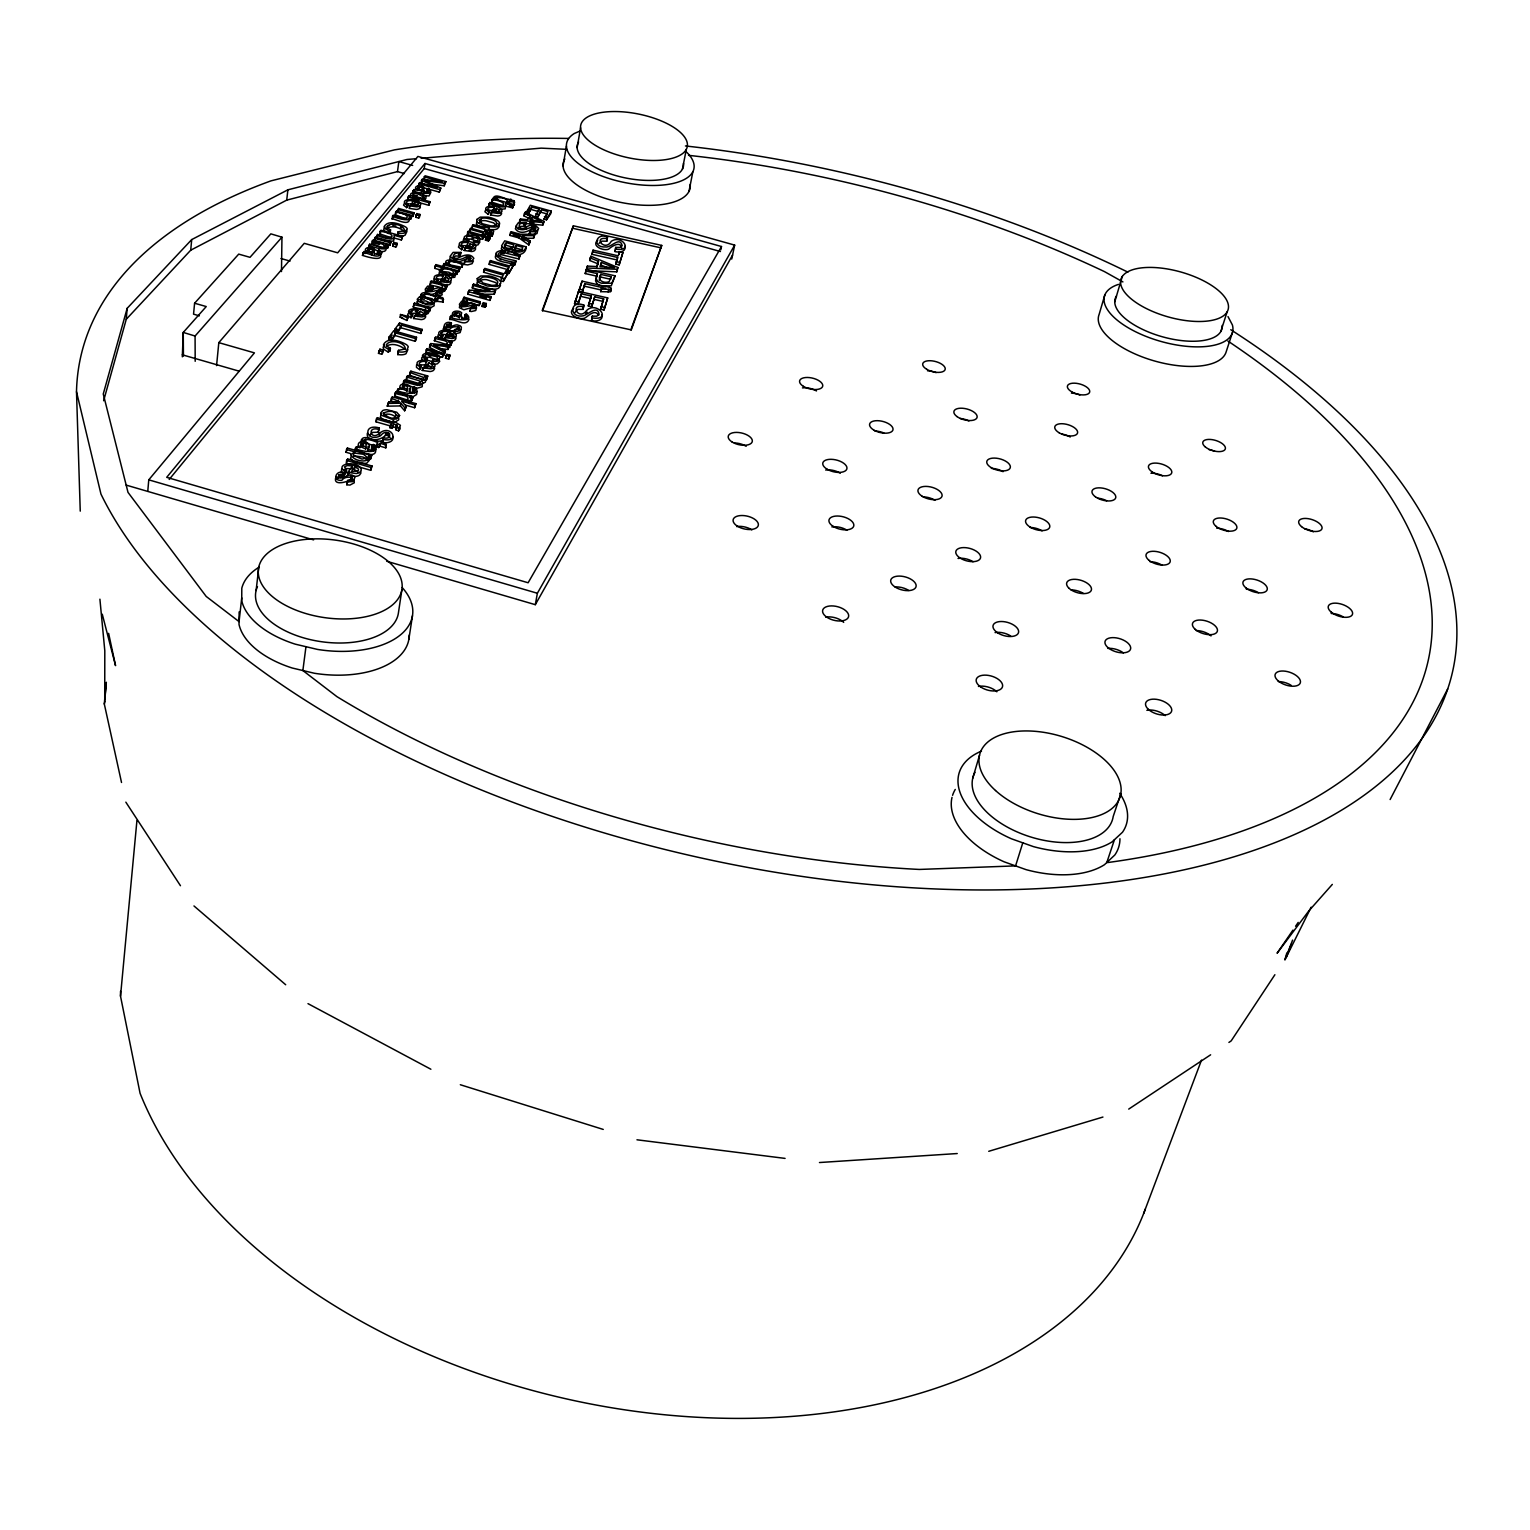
<?xml version="1.0" encoding="UTF-8"?>
<svg xmlns="http://www.w3.org/2000/svg" width="1530" height="1530" viewBox="0 0 1530 1530"><rect width="100%" height="100%" fill="white"/><g stroke="black" fill="none" stroke-linecap="round" stroke-linejoin="round"><path stroke-width="1.5" d="M239.139 611.904L239.024 624.47A86.024 47.545 8 0 0 292.23 668.017L314.377 673.257A86.024 47.545 8 0 0 409.237 635.046M281.482 271.556L281.96 237.188L270.848 233.861L250.002 257.327L238.718 254.114L194.597 303.227L193.545 314.166L199.359 315.83M396.557 418.627C394.778 414.343 386.918 412.775 383.112 415.357M497.652 285.575L495.873 282.629L486.731 279.684A7.86 3.595 10.1 0 0 482.218 279.799L479.636 281.233M473.439 260.922L472.062 263.695L467.702 264.92L463.934 264.403L464.986 260.597C469.901 263.409 474.204 255.453 466.88 256.332C462.175 259.698 454.008 262.127 450.203 256.199L453.071 252.393L460.893 252.412L459.899 256.199L455.73 255.931L452.899 257.48M104.728 701.218L104.805 650.805L99.909 599.186M517.924 228.869L519.856 226.402L524.981 226.364L525.957 222.672L518.402 222.634L515.782 226.268C519.971 232.617 527.754 228.697 532.899 226.44C539.287 226.765 534.008 233.057 530.202 230.533L529.208 234.243L532.842 234.759L537.011 233.593L537.795 230.055M103.638 400.745L126.263 319.273L127.162 308.314L191.709 239.579L287.889 189.816L406.999 159.483L416.428 158.699M106.259 682.61L104.308 703.972L121.52 782.48M104.92 698.847L106.335 682.284M621.716 248.147C620.759 240.516 611.77 246.292 608.558 249.218C603.432 251.226 590.829 246.005 597.752 240.134M147.76 491.379L148.773 479.846L254.439 352.875L218.809 342.644L216.571 365.613M1145.358 1209.025A527.066 343.389 13 0 1 651.302 1413.338A527.066 343.389 13 0 1 140.071 1093.281L120.507 996.145L136.935 820.501M126.263 319.273L190.715 250.193L191.709 239.579M241.74 597.886L239.062 621.62L206.206 596.451L128.004 492.373L103.256 393.994L127.162 308.314M190.715 250.193L286.722 200.124L287.889 189.816M469.06 319.273C466.057 327.535 455.424 318.871 449.629 319.464L450.929 315.543L453.11 315.868C449.686 310.647 459.153 309.806 461.697 312.866C458.369 320.267 470.991 320.114 464.967 314.836L464.546 317.494L466.535 318.776L466.956 316.117M256.103 590.523L258.876 566.597M357.561 447.812L358.651 445.459M369.705 435.629L372.211 432.416L378.197 432.206L379.325 427.941C361.673 422.969 366.301 443.375 380.626 435.668C387.855 426.354 395.295 440.315 383.495 437.848L382.309 442.151C386.229 443.796 394.625 442.055 392.732 436.509M305.962 646.693L302.864 670.542L336.906 696.628A677.541 336.39 13 0 0 919.358 869.442L1015.576 865.884L1022.786 842.839M1284.99 959.444L1286.845 952.884M379.861 253.272C385.12 262.605 366.339 256.638 362.457 255.376L363.757 251.57L365.88 251.895C362.859 246.808 372.058 246.292 374.487 249.141C370.891 255.529 382.71 255.701 377.623 251.016L377.279 253.636L379.172 254.86L379.517 252.24M364.829 252.106L364.962 253.597M366.76 252.947L368.08 249.141L371.006 249.027A2.429 1.09 9.1 0 1 372.498 249.868L371.943 253.483L367.621 251.666L368.08 249.141M386.268 248.128C386.401 256.007 371.656 247.86 368.462 247.936L369.724 244.188L381.85 247.458L384.604 246.713L383.246 244.36L372.23 241.09L371.886 243.71L384.508 248.587L384.872 245.986M337.881 478.374L339.144 474.721L343.581 474.396L344.154 472.808C336.218 469.06 331.36 481.223 341.764 480.363C345.799 474.377 358.364 478.297 347.807 480.401L346.813 484.781L349.949 485.087L354.272 482.792L354.118 479.617M367.736 251.761L368.94 248.874M369.724 244.188L368.462 247.936M368.596 251.494L369.954 248.835M338.761 477.551L340.329 474.262M339.966 477.092L341.458 476.978L341.821 474.166M350.274 453.492L345.99 452.268L347.387 448.041L371.771 455.06L370.47 459.172L371.771 455.06M375.386 237.188L374.142 240.918L375.386 237.188L391.068 241.606L389.844 245.336L376.399 241.549M341.458 476.978L343.198 477.207L343.581 474.396M343.198 477.207L344.154 472.808M347.387 448.041L345.99 452.268M341.649 468.964L341.4 471.852L344.69 474.396L346.545 470.169L344.499 466.86L347.348 465.522L352.397 466.019L352.015 468.83L346.01 468.524L343.81 470.475M346.622 460.434L346.239 463.246L370.719 470.322L372.134 466.057L347.654 459L346.622 460.434L371.121 467.511L372.134 466.057M386.325 240.918L376.399 238.125L377.642 234.415C392.923 242.352 399.311 233.555 380.148 231.336L379.784 233.937L391.814 237.839M347.272 461.811L347.654 459M377.642 234.415L376.399 238.125M344.69 474.396L346.545 470.169M348.247 475.486L347.826 472.407L352.397 466.019M347.807 480.401L346.813 484.781M362.801 252.737C368.577 252.221 378.618 260.502 381.984 252.718L378.866 250.021L377.279 253.636M352.149 481.262L350.733 479.636L351.097 476.825M355.4 448.233L355.017 451.044L356.471 446.76L358.842 447.104C354.635 438.02 375.003 441.061 367.927 449.571L371.561 450.145L373.703 448.826L374.028 447.123L371.905 445.67L373.282 444.408C383.992 454.334 359.952 452.039 355.4 448.233L356.471 446.76M351.518 479.999L351.9 477.169M352.034 480.535L352.416 477.723M354.826 466.822L351.403 471.603L358.192 470.724A5.087 2.601 8.6 0 0 358.001 468.639L354.826 466.822L354.444 469.634L357.963 472.005M384.986 227.09L383.762 229.156A8.683 3.882 9.3 0 0 384.948 231.355L388.563 233.459L388.907 230.858L390.571 229.883L387.759 228.333A6.101 2.716 9.3 0 1 386.803 226.746C390.265 221.601 404.551 224.719 404.475 230.724L398.106 231.833L397.475 235.773L400.516 236.022A8.377 3.748 9.3 0 0 405.144 235.142L406.942 231.508A9.199 4.112 9.3 0 0 406.024 230.189M286.722 200.124L397.475 171.609L398.852 161.568L412.66 165.431M376.399 446.837L377.413 445.421C358.9 444.733 360.009 434.52 377.795 442.629L376.399 446.837L378.713 447.506L379.708 446.091L385.828 447.85L385.426 443.145L381.104 441.902L381.831 440.87L378.79 441.233C374.315 440.946 360.87 432.302 361.08 442.667L361.577 441.539M359.837 447.908L361.29 443.624L364.561 443.413A2.697 1.358 8.7 0 1 366.225 444.427L365.594 448.902L360.774 446.779L361.29 443.624M385.464 247.401L387.702 248.032L388.849 244.418L373.129 239.981L372.23 241.09M388.849 244.418L387.702 248.032M388.563 233.459L390.226 232.484L390.571 229.883M409.39 219.096C409.543 226.746 395.065 218.733 391.986 218.847L393.21 215.195C407.496 223.093 414.821 214.449 395.62 212.211L395.276 214.793L407.688 219.555M360.908 446.416L362.266 443.279M389.844 245.336L391.068 241.606M361.883 446.072L363.012 446.014L363.394 443.203M364.733 442.151L365.115 439.359M408.587 218.408L410.786 219.019L411.914 215.481L396.5 211.14L395.276 214.793M365.479 442.074L365.861 439.282M392.751 246.158L393.994 242.429L397.054 243.289L396.691 245.909L395.811 247.019L392.751 246.158L393.994 242.429M398.661 208.463L397.456 212.115L398.661 208.463L414.056 212.785L412.832 216.438L399.655 212.727M378.484 353.334L379.937 349.165L383.15 350.083L382.787 352.799L381.697 354.252L378.484 353.334L379.937 349.165M395.811 247.019L397.054 243.289M397.743 234.434L398.106 231.833M381.697 354.252L383.15 350.083M368.175 458.503L368.558 455.711L370.853 456.361M373.76 450.681L371.522 448.462L371.905 445.67M389.94 427.731L391.049 426.143L376.017 421.821L376.418 419.048L377.394 417.69L392.426 422.012L393.267 420.788L400.401 425.321L398.527 430.886L396.098 429.949L396.614 424.938L393.726 424.02L392.216 428.381L389.94 427.731L391.451 423.37L376.418 419.048M393.612 237.839L401.357 240.019L402.581 236.309L381.027 230.246L380.148 231.336M377.394 417.69L376.017 421.821M402.581 236.309L401.357 240.019M404.609 202.935L403.557 205.154L406.693 207.659L408.261 204.083C402.887 201.367 410.709 199.455 413.157 201.157L409.065 208.367L416.275 209.419A6.751 2.964 9.5 0 0 419.392 208.52L420.348 207.315M408.873 195.859L407.726 199.397L408.873 195.859L410.805 196.395C407.802 189.988 423.58 193.029 425.99 196.815L425.876 198.46A5.393 2.352 9.6 0 1 423.523 199.493L422.433 199.569L429.987 201.692L428.802 205.307L409.849 199.99M388.639 339.775L389.003 337.078L393.726 330.767L416.523 337.25L416.122 339.928L415.146 341.267L395.046 335.548L391.336 340.54L388.639 339.775L392.177 335.032M370.719 470.322L371.121 467.511M373.626 449.916L374.028 447.123M406.693 207.659L408.261 204.083M384.432 344.9L383.131 347.272A9.276 4.437 9.1 0 0 384.393 349.739L388.257 352.091L388.639 349.376L390.418 348.247L387.396 346.526A6.503 3.098 9.1 0 1 386.382 344.728C389.844 338.761 405.641 342.261 405.259 348.974L398.45 350.351L398.163 351.881L401.415 352.11A8.95 4.265 9.2 0 0 406.368 351.02L408.281 346.851A9.83 4.686 9.2 0 0 406.502 344.671C400.248 341.037 387.779 336.543 383.514 344.556A9.276 4.418 9.1 0 0 384.776 347.042L388.639 349.376M378.197 432.206L379.325 427.941M388.257 352.091L390.035 350.944L390.418 348.247M391.336 340.54L395.428 332.851L415.529 338.589L416.523 337.25M414.802 193.411L412.775 193.163L413.119 190.619L416.045 189.854C413.062 185.054 421.898 184.767 424.154 187.368C420.96 193.316 432.168 193.43 427.195 189.127L426.832 191.671L428.782 193.392M379.287 435.897L379.689 433.124C391.374 423.676 401.07 443.222 382.71 439.378M413.999 189.529L412.775 193.163M394.491 331.934L394.874 329.237L399.56 323.002L422.223 329.428L420.865 333.444L400.86 327.764L397.188 332.679L394.491 331.934L396.844 328.797M378.713 447.506L380.109 443.298L386.229 445.058M410.786 219.019L411.914 215.481M379.708 446.091L380.109 443.298M395.046 335.548L395.428 332.851M412.832 216.438L414.056 212.785M415.242 201.826L412.45 205.288L418.226 204.81A4.38 1.913 9.5 0 0 417.996 203.261L415.242 201.826L414.879 204.389L417.633 205.823M397.188 332.679L401.243 325.068L421.266 330.767L422.223 329.428M599.033 243.346L601.749 241.147L606.798 241.205L607.028 239.617M607.486 237.093L607.257 238.68C592.148 235.983 604.924 252.584 611.273 241.3C622.232 233.937 634.013 252.412 615.481 249.007L615.749 247.382L620.09 247.439L622.194 245.622C619.669 235.735 610.948 248.3 605.192 246.942C592.014 247.669 595.82 231.929 607.486 237.093L606.798 241.205M391.412 398.221L392.369 396.882L415.988 403.652L415.032 404.991L401.568 401.128L406.272 406.292L404.647 410.786L400.439 405.928L387.262 406.177L388.849 401.778L399.483 401.663L391.412 398.221L391.03 400.975L397.8 402.906L398.183 400.172M417.097 190.351L418.053 187.31L420.846 187.253A2.333 1.014 9.6 0 1 422.299 188.037L421.859 191.365L417.69 189.663L418.053 187.31M419.583 182.644L418.359 186.258L419.583 182.644L437.045 187.54L421.534 180.234L422.337 179.239L441.979 181.802L424.269 176.849L423.925 179.393L430.542 181.248M399.177 325.68L399.56 323.002M400.133 317.188L400.497 314.511L408.319 316.423L406.904 320.478L400.133 317.188L401.568 317.188M417.69 189.873L418.876 187.081M388.849 401.778L387.262 406.177M415.701 217.241L416.906 213.588L419.909 214.43L419.545 217.011L418.704 218.082L415.701 217.241L416.906 213.588M418.512 189.624L419.832 187.062M367.353 433.2C365.747 442.763 381.104 440.468 385.464 435.381L385.847 432.608M400.86 327.764L401.243 325.068M421.534 180.234L421.171 182.778L426.985 185.513M421.974 181.783L422.337 179.239M407.898 349.548L405.986 353.736A8.931 4.284 9.2 0 1 401.032 354.826L397.781 354.597L398.45 350.351M385.426 443.145L385.828 447.85M385.464 435.381L386.65 435.323L387.033 432.55M169.199 479.445L424.25 168.53L424.977 163.481L721.491 246.521L720.783 249.868M392.369 396.882L391.03 400.975M390.246 437.943L387.912 435.553L388.295 432.78M418.704 218.082L419.909 214.43M407.573 400.095L394.664 395.907L395.065 393.153L396.002 391.833L413.062 396.71L416.619 394.491L417.021 391.661M389.175 436.107L389.576 433.334M396.002 391.833L394.664 395.907M406.904 320.478L408.319 316.423M413.062 396.71L411.819 400.65L413.062 396.71L396.786 392.961L398.163 388.83L400.458 389.175C396.308 380.664 415.778 383.514 409.237 391.546C412.106 394.013 418.13 389.595 412.985 387.932L412.584 390.666L414.764 392.751M392.885 423.561L393.267 420.788M396.786 392.961L398.163 388.83M392.216 428.381L393.726 424.02M428.668 192.818L429.031 190.275M409.715 311.891L407.63 314.358L409.141 316.71L411.054 317.762L412.718 313.937C406.999 310.992 415.185 308.639 417.9 310.533L413.578 318.508L421.247 319.598A7.172 3.366 9.4 0 0 424.556 318.527L425.57 317.15A7.344 3.443 9.4 0 0 424.69 314.855M424.728 312.866C429.28 309.003 414.114 308.352 413.234 306.918L414.496 303.055L430.714 307.645L429.528 311.393L427.08 310.686L428.782 312.101L428.113 313.574L424.728 312.866L425.111 310.207C429.662 306.344 414.496 305.694 413.616 304.241M411.054 317.762L412.718 313.937M401.663 389.289L402.734 385.943L405.871 385.77A2.601 1.262 9.2 0 1 407.496 386.707L406.98 390.896L402.314 388.888L402.734 385.943M421.687 384.489A6.158 3.003 9.3 0 1 422.012 386.861L417.269 388.18L403.002 384.298L404.341 380.262L417.575 383.896L420.368 382.29A3.921 1.913 9.3 0 0 418.646 380.588L406.674 377.011L406.292 379.746L418.245 383.322A3.921 1.913 9.3 0 1 419.966 385.024L420.368 382.29M414.496 303.055L413.234 306.918M396.098 429.949L396.614 424.938M428.802 205.307L429.987 201.692M400.439 405.928L400.822 403.193L387.664 403.423M404.341 380.262L403.002 384.298M402.352 388.677L403.671 385.617M413.578 318.508L417.9 310.533M403.27 388.352L404.742 385.56M423.045 380.109L409.562 375.194L409.944 372.459L423.447 377.375A4.418 2.142 9.4 0 1 422.682 379.134L407.611 375.711L406.292 379.746M434.577 301.028L435.457 299.842C418.608 300.071 420.176 289.113 435.859 297.203L434.577 301.028L443.222 302.041L442.839 297.757L438.842 296.629L439.473 295.768L436.719 296.036C432.665 295.978 420.329 287.793 420.501 297.26L421.458 295.749M404.647 410.786L406.272 406.292M415.146 341.267L415.529 338.589M424.135 379.191L426.488 379.861L427.731 375.978L410.882 371.178L409.562 375.194M417.767 316.557L420.119 311.259L423.064 312.847A4.647 2.18 9.4 0 1 423.294 314.587L417.174 315.218L420.119 311.259M423.81 296.877L424.193 294.219M420.444 186.832L439.244 192.091L440.793 188.075L424.881 180.636L444.599 183.256L445.899 181.611L425.13 175.797L424.269 176.849M409.084 403.576L409.485 400.822L411.57 399.234L409.619 397.169L412.22 397.915M424.499 296.82L424.881 294.162M440.793 188.075L439.244 192.091M420.865 333.444L421.266 330.767M427.52 290.853L428.649 287.564L432.569 287.372L433.009 286.11L427.635 286.129L425.225 289.227C425.78 296.61 449.724 284.676 436.566 292.326L435.687 296.227L436.566 292.326M430.255 183.944L444.236 185.799L444.599 183.256M428.266 290.203L429.701 287.219M430.312 281.96C431.192 283.394 446.11 284.025 441.692 287.793L441.29 290.432C445.727 286.646 430.791 286.034 429.93 284.599L431.192 280.812L447.181 285.326L446.014 288.998L447.181 285.326M414.63 392.043L415.032 389.309M445.899 181.611L444.236 185.799M426.985 314.013L427.367 311.336L429.318 309.921L427.463 308.027L429.93 308.735L430.714 307.645M429.318 289.858L430.619 289.782L431.02 287.162M416.6 364.771L416.447 367.334L419.622 369.648L421.324 365.708C415.433 362.686 423.753 360.066 426.621 362.075L422.204 370.432L430.083 371.522A7.363 3.557 9.5 0 0 433.487 370.375L434.52 368.902A7.535 3.634 9.5 0 0 433.602 366.473M441.405 270.657L442.438 270.542L434.73 268.362L435.974 264.614L457.872 270.791L456.724 274.444L454.659 273.87M405.66 405.163L414.63 407.726L415.032 404.991M430.619 289.782L432.187 290.012L432.569 287.372M419.622 369.648L421.324 365.708M432.187 290.012L433.009 286.11M435.974 264.614L434.73 268.362M415.988 403.652L414.63 407.726M429.528 311.393L429.93 308.735M426.201 349.892L425.799 352.589L442.419 357.332L443.719 353.373L427.1 348.649L426.201 349.892L442.82 354.635L443.719 353.373M435.648 282.859L436.662 283.356L438.288 279.627C432.665 276.796 440.659 274.539 443.298 276.395L439.148 284.102L441.654 280.717M426.698 351.345L427.1 348.649M426.182 359.569L425.78 362.266L427.425 358.422L424.384 356.108L426.334 354.405L436.222 356.567A4.647 2.219 9.5 0 1 437.58 358.097L436.719 359.588L432.761 359.818L432.302 361.176L434.807 361.443A6.063 2.907 9.5 0 0 437.81 361.042L439.952 357.599C437.293 349.796 413.483 352.722 426.182 359.569L427.425 358.422M436.662 283.356L438.288 279.627M449.304 345.474L448.367 346.794L433.659 345.072L445.421 350.963L444.102 354.941L429.528 347.425L429.911 344.728L430.752 343.561L449.304 345.474L447.965 349.471L439.129 348.496M436.719 301.639L437.982 297.795L443.604 299.402M430.752 343.561L429.528 347.425M437.58 300.454L437.982 297.795M440.544 290.241L440.143 292.88L438.938 292.134L439.34 289.495M463.169 263.6L462.347 264.728C447.085 256.81 440.506 265.398 460.033 267.884L458.79 271.632L442.973 267.176L444.121 263.543L446.454 264.193C441.883 255.931 461.505 262.567 463.169 263.6L461.945 267.348L447.601 264.384M426.488 379.861L427.731 375.978M426.507 368.328L428.916 362.82L431.938 364.484A4.781 2.295 9.5 0 1 432.187 366.339L425.914 367.028L428.916 362.82M439.665 292.44L440.047 289.801M444.121 263.543L442.973 267.176M446.837 346.526L446.072 344.327L434.329 340.731L435.629 336.81L452.115 341.496L450.91 345.302L452.115 341.496M574.745 312.77L577.785 309.366L583.083 309.385L583.81 305.063C569.37 299.612 569.084 318.603 583.37 315.792C588.094 314.606 597.331 304.642 599.072 314.166L596.853 316.175L592.301 316.155L591.536 320.516C595.533 321.912 603.7 320.573 601.883 314.798M583.083 309.385L583.81 305.063M432.761 359.818L431.9 363.872L434.386 364.159A6.063 2.907 9.5 0 0 437.408 363.738L439.703 361.386L438.785 359.225M441.29 290.432L443.509 291.541L443.91 288.902L445.823 287.525L443.968 285.689L446.397 286.378M448.328 264.135L448.73 261.534M449.265 264.059L449.648 261.439M401.874 589.777A72.484 39.13 8.1 0 1 288.654 606.913A72.484 39.13 8.1 0 1 300.148 540.09A72.484 39.13 8.1 0 1 401.874 589.777L398.336 613.473A72.082 39.378 8.1 0 1 315.333 640.688A72.082 39.378 8.1 0 1 257.461 586.583M442.935 335.51L441.271 339.373L442.935 335.51C437.14 332.584 445.307 330.078 448.099 332.029L444.561 340.349M443.815 340.138L448.099 332.029M445.861 327.898L447.009 324.551L451.006 324.341L451.427 323.021C444.14 319.617 440.391 330.136 449.667 329.352C453.129 324.341 464.432 327.917 455.099 329.466L454.2 333.444L455.749 333.693L460.128 332.641L460.989 329.734M442.419 357.332L442.82 354.635M446.607 327.21L448.08 324.188M444.102 354.941L445.421 350.963M456.724 274.444L457.872 270.791M446.052 346.851L446.454 344.174C451.044 340.176 435.668 339.545 434.73 338.053M447.659 326.846L448.998 326.789L449.399 324.111M459.899 256.199L460.893 252.412M459.44 244.819L458.445 247.133L461.716 249.734L463.284 246.101C457.757 243.366 465.56 241.224 468.123 243.021L464.126 250.461L471.45 251.513A6.847 3.079 9.9 0 0 474.549 250.576L475.486 249.294A7.019 3.156 9.9 0 0 475.199 247.898M445.498 358.211L446.798 354.252L450.03 355.17L448.73 359.129L445.498 358.211L446.378 356.949M448.998 326.789L450.585 326.999L451.006 324.341M458.79 271.632L460.033 267.884M451.427 323.021L450.585 326.999M463.284 246.101L461.716 249.734M450.336 332.756L447.449 336.81L453.588 336.16A4.686 2.219 9.7 0 0 453.32 334.362L450.336 332.756L449.916 335.414L453.243 337.499M447.965 349.471L448.749 345.34L450.719 343.868L448.806 341.917L451.312 342.624M454.161 316.136L455.194 312.923L458.159 312.789A2.486 1.167 9.8 0 1 459.727 313.669L459.344 317.513L454.869 315.62L455.194 312.923M461.945 267.348L462.347 264.728M475.926 237.456L482.562 239.33L483.767 235.658L468.276 231.317L467.071 234.97L471.508 236.213M448.73 359.129L450.03 355.17M467.893 233.899L468.276 231.317M454.793 315.582L456.074 312.636M455.653 315.295L457.088 312.598M488.911 230.705L489.313 228.142L473.191 224.757L472.005 228.391L472.407 225.828L485.794 229.596L484.054 231.929L470.647 228.161L469.461 231.795L470.265 230.724M454.697 332.144L455.099 329.466M468.792 239.847L467.645 240.822C455.825 234.645 477.896 232.484 480.363 239.311L478.45 242.276A5.642 2.525 10 0 1 475.677 242.582L473.344 242.295L473.745 241.128L477.417 240.994L478.182 239.694A4.322 1.932 10 0 0 476.901 238.355C474.281 237.188 466.268 233.975 466.268 238.47L468.792 239.847L468.39 242.429L466.822 241.74M457.642 262.51L466.497 258.933L466.88 256.332M408.873 639.158L412.469 615.749M466.497 258.933L467.951 256.313M470.245 243.691L467.568 247.325L473.363 246.789A4.437 1.989 10 0 0 473.095 245.182L470.245 243.691L469.863 246.273L473.172 248.606M459.115 327.286L458.713 329.945L457.489 329.16L457.891 326.502M470.8 260.674L468.677 259.125L469.079 256.524M458.216 329.486L458.618 326.808M461.563 307.281L462.079 303.208L466.726 302.366L467.147 301.066L461.773 301.123L459.421 304.241C459.631 311.546 484.417 299.689 470.8 307.377L469.94 311.279L471.45 311.527L475.754 310.514L476.576 307.683M461.352 306.631L462.806 302.558M462.882 301.028L464.126 297.222L480.21 301.754L479.808 304.394L478.966 305.579L462.882 301.028L464.126 297.222M469.825 259.603L470.226 257.002M462.404 305.197L463.858 302.194M473.344 243.71L473.745 241.128M463.437 304.833L464.757 304.776L465.158 302.137M464.757 304.776L466.325 305.005L466.726 302.366M472.713 285.288L473.573 284.102L495.605 290.318L494.706 291.599L473.841 291.675L491.187 296.591L489.925 300.416L467.817 294.162L469.155 290.26L490.04 290.184L472.713 285.288L472.311 287.908L485.297 291.58M466.325 305.005L467.147 301.066M469.155 290.26L467.817 294.162M473.573 284.102L472.311 287.908M487.745 232.962L490.748 234.205L491.053 236.022L487.879 236.156L488.491 234.721L485.316 233.574L483.996 237.38L481.95 236.806L483.27 233L469.844 229.232M482.562 239.33L483.767 235.658M474.472 308.486L473.114 307.128L473.535 304.489M483.996 237.38L485.316 233.574M492.564 207.162L488.72 206.072L489.887 202.495C505.149 210.145 510.274 201.673 492.067 199.589L491.666 202.113L503.37 205.881M485.393 232.158L485.794 229.596M485.851 209.553L484.914 211.771L488.127 214.257L489.657 210.719C484.245 208.08 491.857 206.053 494.324 207.793L490.499 214.965L497.613 216.017A6.675 2.926 10.2 0 0 500.635 215.118L501.515 213.913A6.847 3.003 10.2 0 0 501.228 212.574M489.887 202.495L488.72 206.072M473.841 307.434L474.262 304.795M474.338 307.893L474.74 305.254M489.657 210.719L488.127 214.257M485.431 240.134L486.636 236.481L485.431 240.134L488.453 240.975L489.657 237.322L484.914 236.136M486.502 233.956L486.903 231.393L484.876 230.82L486.808 231.546M487.42 232.732L487.821 230.15L490.996 231.298L489.983 235.295L492.144 236.098L492.832 233.344M495.28 198.518L493.119 200.239C492.966 191.403 504.498 199.263 508.266 199.149L514.004 200.755L514.386 204.733L492.851 198.556L491.666 202.113M490.499 214.965L494.324 207.793M488.089 238.125L487.879 234.358M488.261 237.666L488.491 234.721M502.796 277.676L483.576 272.244L483.977 269.643L484.857 268.419L504.078 273.851L506.22 270.81L508.802 271.537L503.217 281.482L500.635 280.736L503.217 275.075L483.977 269.643M488.453 240.975L489.657 237.322M490.384 230.934L489.983 233.497L486.1 232.503L487.821 230.15M478.966 305.579L480.21 301.754M490.04 236.959L489.638 239.522L490.327 236.768M490.594 233.861L490.996 231.298M514.788 202.209L506.736 201.214L507.501 200.181C505.187 197.217 491.474 196.49 498.264 200.239M496.81 199.894L497.212 197.37M492.144 236.098L493.731 231.317L488.606 229.079L489.313 228.142M496.409 208.443L493.846 211.905L499.469 211.427A4.322 1.893 10.2 0 0 499.182 209.878L496.409 208.443L496.007 210.987L499.258 213.225M481.95 306.421L483.193 302.615L486.33 303.495L485.928 306.134L485.087 307.32L481.95 306.421L482.792 305.235L485.928 306.134M508.763 267.214L508.343 269.796L489.198 264.403L489.619 261.821L490.48 260.616L509.624 265.991L511.728 262.988L514.29 263.715L508.763 273.564L506.201 272.837L508.763 267.214L489.619 261.821M490.48 260.616L489.198 264.403M485.087 307.32L486.33 303.495M489.925 300.416L491.187 296.591M508.744 201.769L508.323 204.312L509.509 200.736M478.049 294.276L494.286 294.219L494.706 291.599M497.996 255.873L500.846 254.554L501.266 251.972L519.397 256.447L520.219 255.261C498.646 242.888 480.611 257.652 515.227 262.376L516.069 261.171C516.566 260.1 488.969 256.887 501.266 251.972M495.605 290.318L494.286 294.219M510.408 201.482L510.81 198.957M624.833 246.349C626.592 251.819 618.694 252.794 615.022 251.532L615.29 249.906M503.925 248.338L506.411 242.715L513.774 244.781C512.99 251.149 499.507 248.032 506.411 242.715M512.588 207.965L513.755 204.408L512.588 207.965L505.072 205.881M514.004 200.755L514.386 204.733M534.945 234.3L533.951 235.716L522.074 235.543L530.221 241.013L528.845 244.953L519.053 237.972L510.045 235.448L510.446 232.885L511.288 231.719L520.296 234.243L534.945 234.3L533.53 238.278L525.899 238.202M503.217 281.482L508.802 271.537M511.288 231.719L510.045 235.448M505.799 273.411L506.22 270.81M459.306 317.915L459.306 316.328A2.486 1.167 9.8 0 0 457.757 315.448L456.686 315.257M512.11 251.666L512.531 249.084L507.941 249.696A6.636 2.964 10.3 0 1 503.504 248.262L501.61 245.756L504.728 240.822L526.148 246.846C526.549 254.439 516.126 257.365 512.11 251.666L507.539 252.259M508.763 273.564L514.29 263.715M511.307 265.57L511.728 262.988M519.129 222.806L520.487 218.962L527.582 219.746L530.145 216.151L524.465 213.435L525.326 212.23L544.011 221.41L542.71 225.178L526.205 223.514M520.066 221.506L520.487 218.962M514.52 249.983L516.298 245.489L522.782 247.305C522.055 253.196 510.14 250.289 516.298 245.489M519.053 237.972L519.473 235.41L510.446 232.885M496.447 254.171C490.25 262.605 512.282 262.242 514.788 264.977L515.227 262.376M516.069 261.171L514.788 264.977M530.145 216.151L529.724 218.694L524.044 215.96L524.465 213.435M525.326 212.23L524.044 215.96M531.981 207.086L527.831 214.831L531.981 207.086L539.115 209.075L535.347 216.323L537.795 217.011L541.563 209.763L547.97 211.561L543.991 219.115L546.478 219.823L550.8 213.645L551.24 211.121L530.336 205.269L525.345 214.143L529.915 207.793M500.846 254.554L518.957 259.029L519.397 256.447M520.219 255.261L518.957 259.029M524.981 226.364L525.957 222.672M526.186 229.29L526.607 226.746L530.394 225.139L536.074 226.019L538.675 228.391L536.303 231.68L529.629 231.699M532.191 217.107L530.107 220.033L541.39 221.372L532.191 217.107L531.771 219.651L535.423 221.429M530.202 230.533L529.208 234.243M528.845 244.953L530.221 241.013M516.719 225.885L515.361 228.831C519.11 234.434 526.894 232.331 531.465 229.022L531.885 226.459M531.465 229.022L532.899 226.44M535.347 232.101L535.481 230.303L533.568 229.194L534.008 226.65M534.716 229.653L535.137 227.109M533.53 238.278L533.951 235.716M539.115 209.075L538.694 211.599L531.579 209.61M537.795 217.011L541.563 209.763M542.71 225.178L544.011 221.41M546.478 219.823L551.24 211.121M591.536 320.516L591.842 318.756M592.301 316.155L592.014 317.915C613.473 321.09 596.317 299.689 586.22 310.953C578.608 320.918 569.256 303.284 583.561 306.784M563.04 165.871L566.425 146.096M577.135 147.664L580.578 127.755M542.576 310.858L573.368 225.809L661.744 245.412L631.182 330.174M574.534 303.705L578.474 291.312L607.697 297.91L604.025 310.016L600.563 309.232L603.662 298.866L594.692 296.839L591.727 306.708L588.285 305.943L591.269 296.074L581.304 293.817L577.996 304.47L574.534 303.705L577.307 295.864M577.996 293.894L578.474 291.312M600.716 291.656L601.749 287.43L584.9 283.624L582.184 292.593L578.742 291.809L582.069 281.137L609.265 287.296A2.372 1.071 11.2 0 1 610.795 287.965L610.776 291.121A2.372 1.071 11.2 0 1 610.279 291.867L600.716 291.656L601.749 287.43L605.689 288.29M582.069 281.137L578.742 291.809M577.996 304.47L581.304 293.817M586.277 269.318L585.684 271.001L597.408 273.641L596.949 276.203L585.206 273.564L586.277 269.318L615.098 275.821L611.273 285.842L601.194 285.804M582.184 292.593L584.9 283.624M587.424 266.067L586.277 270.542L587.424 266.067L596.643 266.564L598.479 261.305L590.293 257.958L590.924 256.218L617.89 267.501L616.8 271.843L588.629 270.638M596.796 267.368L598.02 263.849L589.834 260.521L590.293 257.958M590.924 256.218L589.834 260.521M617.642 257.461L617.164 260.004L592.034 254.324L593.066 250.136L618.197 255.816L619.573 251.723L622.92 252.488L619.134 264.9L615.768 264.135L617.642 257.461L592.493 251.781M593.066 250.136L592.034 254.324M397.781 354.597L398.068 353.048M386.746 561.261L535.309 604.675L537.374 593.258L734.668 245.106L417.9 156.442L337.69 252.813L304.241 243.327L218.809 342.644M588.285 305.943L591.269 296.074M598.02 263.849L598.479 261.305M591.727 306.708L594.692 296.839M601.405 262.472L599.932 266.736L614.582 267.674L601.405 262.472L600.946 265.034L608.864 268.305M600.353 276.968L600.812 274.406L611.12 276.739L610.642 279.301L600.353 276.968L599.205 280.277M600.563 309.232L603.662 298.866M604.025 310.016L607.697 297.91M615.022 251.532L615.749 247.382M407.037 391.164L407.095 389.442A2.601 1.262 9.2 0 0 405.469 388.505L404.36 388.295M608.098 291.924L608.577 289.342L610.757 289.285A2.372 1.071 11.2 0 0 611.254 288.558M610.776 291.121L610.795 287.965M619.095 254.267L619.573 251.723M619.134 264.9L622.92 252.488M682.437 169.142L686.32 149.347A54.334 22.434 11.4 0 0 617.374 111.575A54.334 22.434 11.4 0 0 598.345 147.09A54.334 22.434 11.4 0 0 686.32 149.347M688.959 191.499L692.841 171.857M421.878 191.958L421.936 190.581A2.314 1.014 9.6 0 0 420.482 189.797L419.469 189.605M365.727 449.055L365.842 447.219A2.697 1.358 8.7 0 0 364.178 446.205L363.012 446.014M731.723 259.067L734.668 245.106M104.308 703.972L104.824 701.754M461.678 318.374L461.295 315.524M1104.832 294.946L1099.133 314.396A66.249 28.477 15.8 0 0 1153.046 360.545A66.249 28.477 15.8 0 0 1226.142 351.919L1232.434 332.526M972.717 778.292L979.544 755.17M1114.739 301.926L1122.274 276.452M409.524 391.642L409.199 388.543M1220.825 331.455L1227.117 311.891A55.673 23.332 15.7 0 0 1158.631 267.827A55.673 23.332 15.7 0 0 1137.784 303.686A55.673 23.332 15.7 0 0 1227.117 311.891M371.675 255.185L372.153 252.507A2.429 1.109 9.1 0 0 370.662 251.666L369.61 251.456M1120.84 793.573L1113.19 816.542A72.904 40.621 17.2 0 1 1029.575 836.623A72.904 40.621 17.2 0 1 974.993 772.344M615.098 275.821L611.751 283.28L601.673 283.241A8.893 4.035 11.1 0 1 597.522 281.252L595.992 278.192L597.408 273.641M617.89 267.501L617.279 269.299L586.755 267.98M616.8 271.843L617.412 270.045M1114.452 839.683L1106.802 862.518L1108.351 862.461A677.541 336.39 13 0 0 1227.882 341.037M611.12 276.739L609.227 281.539C604.828 283.93 595.916 280.392 600.812 274.406M615.768 264.135L617.164 260.004M596.949 276.203L595.533 280.774L597.063 283.815A8.893 4.035 11.1 0 0 599.626 285.249M585.206 273.564L585.818 271.881M374.391 254.439L374.142 251.761M367.716 451.178L368.041 446.244M440.296 336.007L442.208 334.343L447.678 334.707M469.94 311.279L470.399 310.016M661.744 245.412L630.857 329.811L542.213 310.475L573.368 225.809M1143.637 1213.539L1201.509 1060.118M1286.233 957.551L1291.244 944.24M423.638 193.602L424.212 190.389M1292.601 940.089L1284.913 959.96L1311.133 907.214M425.512 201.023L424.843 198.498M450.279 256.81L449.82 258.8L451.312 260.674M478.833 222.787L481.644 220.817A7.593 3.366 10.1 0 1 486.005 220.741L493.521 222.845L496.581 225.656M399.253 389.117L400.172 387.759M1390.12 799.54L1447.686 688.978M382.309 442.151L383.112 440.64M463.934 264.403L464.584 263.198M438.249 334.649L437.848 336.524L440.2 338.838M535.309 604.675L732.564 255.089M433.755 278.9L434.788 282.342M721.491 246.521L528.118 582.758L166.713 477.341L424.977 163.481M476.767 221.468L476.48 223.935A9.218 4.074 10.1 0 0 478.24 225.905L480.363 227.148M501.878 246.789L501.247 248.988L503.083 250.824A6.636 2.964 10.3 0 0 505.703 251.876M386.555 228.85C391.374 224.585 400.516 227.645 404.513 231.776M1274.892 974.725L1231.172 1040.897L1228.915 1042.427M1292.946 930.106L1277.091 953.247L1308.59 911.211L1332.324 884.397M1295.585 926.262L1298.224 922.399M526.148 246.846C524.503 252.928 515.878 253.77 512.531 249.084M543.991 219.115L547.549 214.085L541.142 212.288M347.463 475.237L349.739 472.043M422.204 370.432L426.239 364.79L419.335 365.02M406.674 377.011L407.611 375.711M409.944 372.459L410.882 371.178M434.329 340.731L435.228 339.507M449.629 319.464L450.528 318.202M483.576 272.244L484.455 271.02M481.95 236.806L482.868 235.563M464.126 250.461L467.721 245.603L461.352 245.718M429.93 284.599L430.791 283.433M472.407 225.828L473.191 224.757M492.067 199.589L492.851 198.556M395.62 212.211L396.5 211.14M362.457 255.376L363.413 254.19M371.886 243.71L372.784 242.601L379.517 244.494M379.784 233.937L380.683 232.847M391.986 218.847L392.866 217.776M423.925 179.393L424.766 178.321M336.045 476.901C332.259 486.234 346.755 482.218 350.733 479.636M195.19 361.31L195.075 336.026L281.96 237.188M459.956 304.604L459.402 307.683L463.839 309.787L473.114 307.128M425.837 289.61L425.225 292.651L428.285 294.449M381.429 413.903L380.377 416.906L382.366 419.105L391.125 421.878A7.994 3.978 9 0 0 394.472 421.878M398.527 430.886L400.114 428.84L399.483 427.425M365.211 251.417L366.301 250.557M464.145 238.527L463.207 240.191L465.101 242.429M351.403 455.672L350.561 458.503L352.933 460.817M444.962 263.944L446.32 262.988M339.144 474.721L338.034 477.284C343.083 480.917 349.968 470.207 354.96 477.417L352.78 481.587L347.195 481.95M371.522 448.462L372.899 447.2L374.41 447.946M439.665 271.25L439.053 273.526L443.088 276.318M406.081 204.14L412.794 203.72M412.985 387.932L414.286 386.746C424.728 396.155 401.453 393.765 397.169 390.207M412.584 390.666L413.884 389.481M585.741 313.554L587.233 312.197M447.009 324.551C444.695 331.742 454.793 323.04 458.407 325.24C465.101 326.579 459.057 333.387 454.62 330.767M464.546 317.494L465.751 316.423M464.967 314.836L466.172 313.765C476.251 322.562 453.97 320.038 450.03 316.806M386.421 346.277C391.909 342.414 400.382 345.417 405.068 349.337M428.649 287.564C426.334 294.487 436.356 286.129 439.856 288.271C446.454 289.61 440.353 296.132 436.069 293.588M410.289 403.079L411.015 401.434M573.616 308.295C566.253 314.511 579.239 320.344 584.804 318.068C588.859 315.639 594.768 308.773 598.746 315.314M377.623 251.016L378.866 250.021M426.832 191.671L427.979 190.772M427.195 189.127L428.343 188.228C437.542 196.184 416.562 193.316 413.119 190.619M444.79 326.12L443.165 328.969L445.383 331.149M478.431 279.397L476.882 283.203A9.543 4.361 10.1 0 0 478.699 285.288L480.879 286.588M1210.632 1054.801L1128.719 1109.097M496.581 197.408L493.521 197.695M379.689 433.124C370.834 441.501 366.416 425.703 378.579 429.414M415.739 189.089L416.963 188.496M423.447 356.184L421.572 358.02L422.643 360.583M526.607 226.746C519.282 233.172 514.998 220.588 525.402 223.82M418.78 299.784L416.829 301.907L418.876 304.891M410.805 313.382L417.518 313.21M424.632 357.637L429.108 357.121L435.821 359.263A4.647 2.219 9.5 0 1 436.949 360.277M436.356 279.168L442.916 279.015M487.726 210.413L493.922 210.337M419.909 301.2L425.742 300.913L431.862 303.686M466.095 239.349L470.226 238.967L476.499 240.918A4.322 1.932 10 0 1 477.781 242.276L477.781 242.696M453.243 276.127L452.039 276.548M579.927 131.083L574.266 133.512A64.929 27.177 11.3 0 0 631.048 183.696A64.929 27.177 11.3 0 0 685.612 151.221M453.989 314.013L452.211 315.237L452.077 317.551M448.347 348.018L450.164 347.004L449.571 345.417M443.509 291.541L445.268 290.585L444.714 289.094M395.907 421.611L398.737 419.832L398.603 416.753M1102.939 1117.053L988.743 1151.306M427.253 288.768L432.627 288.73M412.469 196.777L418.761 197.255L423.466 199.78M479.846 219.689L480.956 219.459M387.626 225.828L388.754 225.637M440.946 333.005L442.285 332.756M410.843 311.508L412.163 311.279M422.204 383.667L425.225 382.29A6.292 3.06 9.4 0 0 424.957 379.918M411.666 195.534L417.365 195.668M438.479 296.533L442.208 294.755L441.29 291.675M443.337 268.917C460.033 268.745 453.339 279.359 441.864 270.925A3.959 1.798 9.7 0 1 443.337 268.917M471.297 250.232L468.983 250.251M449.246 332.01L457.489 329.16M430.829 294.831L438.938 292.134M421.132 158.298L541.257 148.142L566.808 149.347M957.225 1153.543L819.468 1162.532M449.782 277.905L454.773 277.255L455.424 274.559M601.194 289.094L608.577 289.342M424.346 299.268L422.682 299.153A7.21 3.347 9.5 0 0 419.87 299.421M448.347 341.152L451.541 341.209A7.229 3.423 9.7 0 0 454.85 340.119L455.844 338.704A7.401 3.5 9.7 0 0 454.926 336.37M489.218 229.634L494.573 229.634A10.308 4.552 10.1 0 0 497.48 228.659L499.124 226.689A9.83 4.341 10.1 0 0 498.742 224.776A10.155 4.494 10.1 0 0 497.881 223.782M519.55 220.263L543.15 222.634M397.781 391.565L398.871 391.68M529.686 222.558L534.008 223.055M397.838 233.172L400.879 233.421A8.377 3.729 9.4 0 0 405.507 232.541L407.305 228.907A9.199 4.112 9.3 0 0 405.641 226.976C399.713 223.782 388.429 219.479 384.126 226.555A8.683 3.882 9.3 0 0 385.311 228.754L388.907 230.858M785.081 1158.401L636.958 1139.793M436.165 294.965L437.389 295.137M359.99 463.303L366.626 463.322L369.457 460.128M392.808 225.618L395.868 226.058M488.491 288.96L495.605 289.151A10.653 4.877 10.1 0 0 498.608 288.08L500.31 285.957A10.175 4.647 10.1 0 0 499.908 283.892M356.222 451.101C360.946 452.364 377.948 459.382 375.481 448.692M388.41 241.434L393.497 241.013L394.224 238.508M500.348 209.266L505.168 208.883L505.703 206.512M342.318 475.409L343.772 475.639M472.961 244.876L475.275 245.163A5.642 2.525 10 0 0 478.049 244.838L479.961 241.874M501.725 253.177L504.25 253.559M470.341 308.639L475.275 308.429L476.978 305.044L471.68 302.902L465.216 305.618L461.984 304.642M465.445 303.495L466.726 303.705M425.34 307.147L427.1 307.434A7.478 3.481 9.5 0 0 431.517 307.262L434.138 305.732L433.965 303.036M350.389 476.021L355.878 476.366A7.86 4.016 8.6 0 0 359.569 475.027L360.755 473.363A8.052 4.112 8.6 0 0 360.525 471.546M415.319 311.355L417.097 311.642M441.768 284.771L446.626 285.173A7 3.213 9.7 0 0 449.839 284.159L450.815 282.84A7.172 3.29 9.7 0 0 450.547 281.386M429.108 355.668L430.944 355.974M460.281 253.597C455.022 250.461 449.265 258.647 457.26 258.436C462.098 255.931 469.959 252.125 473.841 258.321L471.259 261.764L464.336 261.802M386.65 435.323L387.912 435.553M467.549 258.914L468.677 259.125M532.478 229.003L533.568 229.194M361.463 439.875L364.236 440.43M420.884 294.601L423.428 295.118M458.35 254.554L460.492 254.994M523.432 224.795L525.536 225.216M455.978 262.376L452.67 261.439M572.928 228.333L661.247 247.917M616.246 261.592L619.612 262.338M584.441 286.206L601.29 290.012M579.201 289.227L582.643 290.012M580.845 296.399L590.79 298.656M594.233 299.421L603.183 301.448M588.744 303.342L592.206 304.126M601.041 306.65L604.503 307.434M574.993 301.104L578.474 301.888M447.582 277.599L445.345 277.064L442.648 280.889L448.615 280.315A4.533 2.085 9.7 0 0 448.367 278.632L445.479 277.083L445.077 279.703L448.443 282.113M471.909 237.992L473.784 238.451M422.835 195.572L428.993 195.955L430.791 192.57M424.25 168.53L720.439 251.532M397.475 171.609L404.379 173.54M512.99 205.441L505.493 203.337C508.515 211.083 490.958 203.968 489.103 203.528M509.165 205.766L513.353 206.933M535.768 213.779L538.216 214.468M525.765 211.599L528.252 212.307M544.431 216.591L546.899 217.279M418.723 183.715L439.607 189.548M408.089 196.835L429.165 202.744M513.124 234.912L519.875 236.806M397.8 209.534L413.196 213.856M416.064 214.659L419.067 215.501M482.352 234.243L484.398 234.817M411.149 216.438L408.95 215.826C412.966 223.858 394.09 217.145 392.349 216.266M467.472 232.407L482.964 236.748M485.832 237.552L488.854 238.412M486.234 239.043L489.256 239.885M505.99 245.278L513.353 247.344M515.878 248.051L522.361 249.887M401.702 237.418L393.975 235.238C396.691 243.346 378.885 236.003 376.763 235.505M506.621 270.255L509.184 270.963M374.506 238.298L390.188 242.715M393.114 243.538L396.174 244.398M388.046 245.412L385.809 244.781C389.863 253.062 370.662 246.273 368.826 245.316M501.056 278.135L503.638 278.862M443.375 264.556L459.191 269.012M457.107 271.843L455.06 271.25C458.637 278.345 440.372 275.457 439.186 269.969L442.82 267.922L435.113 265.761M468.218 291.541L490.346 297.795M479.923 296.151L486.444 297.987M463.284 298.388L479.387 302.94M482.371 303.781L485.507 304.68M434.979 298.388L437.102 298.981M280.965 258.513L290.069 261.095M407.286 317.8L400.497 314.511M394.874 329.237L397.57 330.002M389.003 337.078L391.699 337.843M445.899 355.515L449.151 356.433M378.847 350.619L382.079 351.537M194.597 303.227L206.244 306.555L183.256 332.431L182.319 356.834M426.908 377.145L424.537 376.457L425.359 377.202A6.292 3.06 9.4 0 1 425.646 379.574L421.152 380.894L422.089 381.754A6.158 2.984 9.3 0 1 422.414 384.126L417.671 385.445L403.404 381.563M395.065 393.153C396.06 394.683 412.01 395.371 407.133 399.598L409.485 400.822M182.299 354.807L239.12 371.159M390.322 424.957L392.617 425.608M393.344 426.793L396.901 428.132M376.801 444.044L379.115 444.714M346.354 449.457L354.941 451.943L350.733 454.544C353.334 460.607 365.479 463.533 369.897 458.12L368.558 455.711M490.881 212.421L498.034 213.473A6.675 2.926 10.2 0 0 501.037 212.574L501.917 211.37A6.847 3.003 10.2 0 0 501.018 209.342C497.939 204.083 478.718 205.536 488.529 211.714M409.428 205.785L416.638 206.856A6.751 2.964 9.5 0 0 419.755 205.957L420.712 204.752A6.904 3.041 9.5 0 0 419.889 202.706C416.868 197.446 397.418 198.804 407.057 205.096M464.527 247.86L471.833 248.931A6.847 3.079 10 0 0 474.95 247.975L475.887 246.713A7.019 3.136 10 0 0 474.989 244.59C471.814 239.101 452.096 240.745 462.098 247.152M439.531 281.463L447.028 282.534A7.019 3.213 9.7 0 0 450.241 281.539L451.216 280.22A7.172 3.29 9.7 0 0 450.317 278.001C447.047 272.283 426.87 274.099 437.064 280.717M148.773 479.846L537.374 593.258M126.168 485.106L313.593 539.88M413.961 315.849L421.63 316.94A7.172 3.366 9.4 0 0 424.938 315.868L425.952 314.492A7.344 3.443 9.4 0 0 425.072 312.197C421.706 306.23 401.07 308.238 411.436 315.084M444.216 337.461L451.943 338.532A7.229 3.423 9.7 0 0 455.252 337.442L456.246 336.026A7.401 3.5 9.7 0 0 455.328 333.693C451.886 327.592 431.116 329.772 441.673 336.676M422.605 367.716L430.504 368.807A7.363 3.538 9.5 0 0 433.889 367.659L434.922 366.205A7.554 3.634 9.5 0 0 434.004 363.777C430.466 357.465 409.313 359.837 420.004 366.932M347.826 472.407L356.261 473.535A7.86 4.016 8.6 0 0 359.952 472.215L361.137 470.532A8.052 4.112 8.6 0 0 360.258 467.817C356.414 460.74 333.827 463.781 345.072 471.565M195.075 336.026L183.256 332.431L183.428 356.165M484.589 228.697L481.644 227.702M603.241 1129.427L460.32 1084.732M485.278 288.214L482.199 287.181M396.155 425.952L397.647 426.43M486.33 236.538L487.477 236.921M354.979 461.831L357.484 462.691M469.328 257.901L470.838 258.455M400.516 227.262L401.95 227.779M499.87 259.163L501.324 259.698M490.384 232.732L492.545 233.535M398.928 428.113L396.5 427.176L397.284 425.359M419.736 313.918L423.007 315.964M428.515 365.517L432.034 368.137M451.082 334.209L452.67 334.879M389.079 231.967L390.226 232.484M425.34 360.372L427.023 361.118M388.792 350.389L390.035 350.944M403.079 318.47L401.797 317.647M441.692 287.793L443.91 288.902M425.111 310.207L427.367 311.336M446.454 344.174L448.749 345.34M429.911 344.728L444.503 352.244M430.886 1069.241L307.989 1003.642M498.512 210.566L499.717 211.197M1122.924 281.922L1104.507 271.632A677.541 336.39 13 0 0 688.519 155.333M406.712 205.976L407.898 206.665M436.662 281.539L437.905 282.266M411.054 315.849L412.335 316.614M441.252 337.422L442.533 338.187M419.622 367.64L420.922 368.424M344.786 472.12L346.163 473M396.327 414.993L397.685 415.835M521.654 238.087L524.752 240.114M519.473 235.41L529.265 242.39M285.689 984.746L193.966 905.951M453.435 274.559L448.711 272.187L442.954 271.537A3.882 1.779 9.7 0 0 441.386 272.302M400.822 403.193L405.048 408.051M180.464 885.717L125.843 802.16M1227.997 316.595L1232.377 324.915A66.536 28.248 15.8 0 1 1150.981 338.264A66.536 28.248 15.8 0 1 1118.449 284.389M367.047 459.937L363.126 457.088L355.094 455.94A4.341 2.199 8.6 0 0 353.698 456.495M442.438 300.396L443.222 302.041M102.261 614.18L115.553 665.627L108.63 633.363M568.471 138.446A703.743 349.834 13 0 0 394.606 149.844L270.963 180.865A703.743 349.834 13 0 0 76.5 391.757L100.961 494.094A703.743 349.834 13 0 0 1127.591 880.094A703.743 349.834 13 0 0 1230.77 329.715M76.5 391.757L80.249 511.135M685.44 145.962A703.743 349.834 13 0 1 1127.878 272.13M952.023 797.36A87 49.037 17.2 0 0 1004.216 861.849L1026.056 869.633A87 49.037 17.2 0 0 1104.469 864.699L1114.796 855.021A87 49.037 17.2 0 0 1119.96 838.746M952.578 795.313A87 49.037 17.2 0 1 955.256 789.442M802.447 387.893A11.819 5.585 13.1 0 1 816.485 390.953M927.505 370.776A11.532 5.298 14.2 0 1 936.092 372.651M1071.421 393.114A11.494 5.221 15.4 0 1 1079.931 394.989M734.419 442.954A12.297 6.044 12.6 0 1 746.162 446.301M825.703 617.145A13.311 7.057 14 0 1 843.699 622.385M978.454 686.435A13.579 7.287 16 0 1 996.852 691.79M1331.157 613.473A12.718 6.158 18.7 0 1 1343.302 616.934M1304.554 528.749A12.164 5.68 17.9 0 1 1313.314 531.809M1208.968 449.61A11.724 5.355 16.7 0 1 1214.782 451.254M736.638 526.569A12.852 6.579 12.8 0 1 751.88 529.877M1146.869 710.322A13.56 7.134 17.8 0 1 1165.229 715.658M1278.392 681.596A13.235 6.694 18.7 0 1 1291.052 685.249M1246.338 589.241A12.642 6.158 17.9 0 1 1258.444 592.684M1196.231 630.57A12.967 6.503 17.7 0 1 1211.014 635.906M1107.892 648.414A13.292 6.847 17 0 1 1123.383 652.889M995.074 632.598A13.196 6.885 15.9 0 1 1010.642 635.964M896.312 586.889A13.024 6.751 14.6 0 1 908.782 590.484M831.899 526.932A12.699 6.445 13.8 0 1 846.951 530.202M825.684 470.035A12.336 6.063 13.6 0 1 840.314 473.21M874.854 431.02A12.011 5.757 13.9 0 1 883.805 432.952M960.171 418.474A11.915 5.585 14.6 0 1 968.911 420.96M1061.82 434.061A11.781 5.489 15.5 0 1 1070.235 437.006M1150.923 473.248A12.049 5.623 16.4 0 1 1162.551 475.773M1216.752 528.194A12.24 5.814 17.3 0 1 1228.494 531.522M1149.948 561.682A12.546 6.139 16.9 0 1 1161.958 565.125M1071.096 589.892A12.833 6.464 16.3 0 1 1083.374 593.41M958.029 558.469A12.737 6.445 15.2 0 1 973.08 561.74M923.126 496.868A12.393 6.101 14.5 0 1 934.983 500.272M991.459 468.39A12.106 5.814 15.1 0 1 1003.068 471.68M1097.641 498.168A12.278 5.871 16.1 0 1 1106.649 500.731M1030.187 527.468A12.45 6.12 15.7 0 1 1042.121 530.872M981.476 751.115A87.497 48.75 17.2 0 0 1011.368 838.765L1033.343 846.587A87.497 48.75 17.2 0 0 1112.1 841.863L1122.465 832.263A87.497 48.75 17.2 0 0 1119.692 793.286M690.202 184.461A64.662 27.406 11.3 0 1 620.759 202.4A64.662 27.406 11.3 0 1 564.876 158.929M402.18 587.539A86.502 47.258 8.1 0 1 398.355 636.518A86.502 47.258 8.1 0 1 317.532 649.428L295.271 644.168A86.502 47.258 8.1 0 1 241.721 600.716L241.797 588.228A86.502 47.258 8.1 0 1 258.914 567.267M1222.164 325.45A55.443 23.524 15.8 0 1 1162.571 336.83A55.443 23.524 15.8 0 1 1116.479 296.036M683.508 163.328A54.105 22.644 11.3 0 1 625.464 177.939A54.105 22.644 11.3 0 1 578.608 141.946M120.507 996.145A527.066 343.389 13 0 1 120.545 991.249M419.889 206.301A6.751 2.964 9.5 0 1 420.119 207.621M609.896 290.26A2.372 1.071 11.2 0 1 610.317 290.528M479.234 220.224L482.409 223.724L490.69 225.847A7.115 3.136 10.2 0 0 495.797 225.139C499.736 220.549 489.504 218.714 486.406 218.178A7.593 3.347 10.1 0 0 482.046 218.255L479.234 220.224M479.712 279.34L483.021 283.031L491.57 285.269A7.344 3.366 10.1 0 0 496.868 284.446C500.96 279.608 490.442 277.599 487.152 277.083A7.86 3.595 10.1 0 0 482.619 277.198L479.712 279.34M383.246 413.1C398.163 427.673 401.797 405.201 383.246 413.1M434.96 301.754L431.919 304.604A7.497 3.481 9.5 0 1 427.482 304.776L418.034 301.295L417.212 299.249L419.163 297.126A7.21 3.347 9.5 0 1 423.083 296.495L432.206 298.79L434.96 301.754M399.617 415.548L396.289 418.838A8.013 3.959 9.1 0 1 391.527 419.105L381.467 415.28L380.626 412.985L382.768 410.537A7.707 3.825 9 0 1 386.975 409.753L396.729 412.22L399.617 415.548M477.226 278.556L477.284 280.583A9.543 4.361 10.1 0 0 479.1 282.668L487.324 286.014L496.026 286.531A10.653 4.877 10.1 0 0 499.029 285.479L500.731 283.337A10.175 4.647 10.1 0 0 499.449 280.239A10.519 4.8 10.1 0 0 496.428 278.269A15.816 7.248 10.1 0 0 488.892 275.935L480.745 275.993L477.226 278.556M476.825 219.479L476.882 221.372A9.218 4.074 10.1 0 0 478.641 223.342L486.578 226.536L494.974 227.09A10.308 4.552 10.1 0 0 497.9 226.115L499.545 224.126A9.83 4.341 10.2 0 0 498.302 221.219A10.155 4.494 10.2 0 0 495.376 219.364A15.3 6.77 10.1 0 0 488.108 217.126L480.229 217.126L476.825 219.479M367.487 457.642L361.998 459.115L353.698 455.672A4.418 2.238 8.6 0 1 353.659 454.123A4.361 2.199 8.6 0 1 355.476 453.129L363.509 454.295L367.487 457.642M432.474 301.984C415.299 308.735 418.378 288.941 432.474 301.984M423.848 197.6C407.841 202.687 410.346 186.488 423.848 197.6M1331.234 612.153A12.756 6.139 18.7 0 0 1352.004 615.194A12.756 6.139 18.7 0 0 1337.928 603.356A12.756 6.139 18.7 0 0 1331.234 612.153M1301.533 526.626A12.183 5.642 17.9 0 0 1321.461 529.61A12.183 5.642 17.9 0 0 1308.112 518.651A12.183 5.642 17.9 0 0 1301.533 526.626M1205.334 446.97A11.743 5.317 16.7 0 0 1224.708 449.935A11.743 5.317 16.7 0 0 1212.2 439.646A11.743 5.317 16.7 0 0 1205.334 446.97M1071.727 391.814A11.513 5.202 15.4 0 0 1089.647 392.158A11.513 5.202 15.4 0 0 1074.29 383.169A11.513 5.202 15.4 0 0 1071.727 391.814M926.721 369.285A11.571 5.279 14.2 0 0 945.081 369.686A11.571 5.279 14.2 0 0 930.068 360.717A11.571 5.279 14.2 0 0 926.721 369.285M803.403 386.344A11.858 5.565 13.1 0 0 822.528 386.707A11.858 5.565 13.1 0 0 807.515 377.47A11.858 5.565 13.1 0 0 803.403 386.344M732.009 441.941A12.336 6.024 12.6 0 0 752.052 442.189A12.336 6.024 12.6 0 0 736.695 432.397A12.336 6.024 12.6 0 0 732.009 441.941M737.154 526.014A12.871 6.56 12.8 0 0 758.077 526.052A12.871 6.56 12.8 0 0 742.012 515.514A12.871 6.56 12.8 0 0 737.154 526.014M826.984 617.317A13.349 7.038 14 0 0 848.423 617.145A13.349 7.038 14 0 0 831.44 605.899A13.349 7.038 14 0 0 826.984 617.317M1245.783 587.75A12.661 6.12 17.8 0 0 1266.572 590.79A12.661 6.12 17.8 0 0 1252.917 579.086A12.661 6.12 17.8 0 0 1245.783 587.75M826.869 469.06A12.374 6.044 13.6 0 0 846.74 469.232A12.374 6.044 13.6 0 0 831.019 459.306A12.374 6.044 13.6 0 0 826.869 469.06M922.246 496.313A12.412 6.082 14.5 0 0 941.945 496.428A12.412 6.082 14.5 0 0 925.86 486.387A12.412 6.082 14.5 0 0 922.246 496.313M1030.187 527.142A12.489 6.101 15.6 0 0 1049.695 527.2A12.489 6.101 15.6 0 0 1033.19 517.006A12.489 6.101 15.6 0 0 1030.187 527.142M1148.628 559.98A12.565 6.12 16.9 0 0 1169.456 563.04A12.565 6.12 16.9 0 0 1156.278 551.508A12.565 6.12 16.9 0 0 1148.628 559.98M957.015 416.581A11.934 5.565 14.6 0 0 976.656 418.283A11.934 5.565 14.6 0 0 962.867 408.281A11.934 5.565 14.6 0 0 957.015 416.581M991.153 467.606A12.125 5.776 15 0 0 1010.24 467.778A12.125 5.776 15 0 0 994.29 458.082A12.125 5.776 15 0 0 991.153 467.606M1069.126 588.361A12.852 6.445 16.3 0 0 1090.546 591.479A12.852 6.445 16.3 0 0 1077.426 579.526A12.852 6.445 16.3 0 0 1069.126 588.361M1108.772 648.261A13.33 6.828 17 0 0 1130.307 649.715A13.33 6.828 17 0 0 1114.337 637.666A13.33 6.828 17 0 0 1108.772 648.261M1148.399 709.385A13.598 7.115 17.8 0 0 1170.871 712.54A13.598 7.115 17.8 0 0 1156.642 699.363A13.598 7.115 17.8 0 0 1148.399 709.385M1278.066 680.774A13.273 6.675 18.7 0 0 1299.773 683.872A13.273 6.675 18.7 0 0 1285.334 671.211A13.273 6.675 18.7 0 0 1278.066 680.774M1195.255 629.365A13.005 6.483 17.7 0 0 1216.675 632.464A13.005 6.483 17.7 0 0 1202.886 620.243A13.005 6.483 17.7 0 0 1195.255 629.365M1215.987 526.282A12.278 5.795 17.2 0 0 1236.202 529.284A12.278 5.795 17.2 0 0 1223.082 518.211A12.278 5.795 17.2 0 0 1215.987 526.282M1152.033 471.814A12.068 5.604 16.4 0 0 1171.483 473.42A12.068 5.604 16.4 0 0 1156.852 463.15A12.068 5.604 16.4 0 0 1152.033 471.814M1095.499 496.868A12.317 5.852 16.1 0 0 1115.427 498.474A12.317 5.852 16.1 0 0 1100.72 487.898A12.317 5.852 16.1 0 0 1095.499 496.868M960.305 558.163A12.775 6.426 15.1 0 0 980.462 558.125A12.775 6.426 15.1 0 0 963.785 547.587A12.775 6.426 15.1 0 0 960.305 558.163M1059.142 432.78A11.819 5.47 15.5 0 0 1077.541 433.047A11.819 5.47 15.5 0 0 1061.839 423.714A11.819 5.47 15.5 0 0 1059.142 432.78M997.732 632.885A13.235 6.866 15.8 0 0 1018.502 632.674A13.235 6.866 15.8 0 0 1001.098 621.505A13.235 6.866 15.8 0 0 997.732 632.885M981.055 687.2A13.617 7.268 15.9 0 0 1002.475 686.836A13.617 7.268 15.9 0 0 984.632 675.132A13.617 7.268 15.9 0 0 981.055 687.2M833.162 526.377A12.737 6.407 13.8 0 0 853.606 526.435A12.737 6.407 13.8 0 0 837.388 516.012A12.737 6.407 13.8 0 0 833.162 526.377M895.165 587.061A13.062 6.713 14.6 0 0 915.954 586.965A13.062 6.713 14.6 0 0 899.105 576.083A13.062 6.713 14.6 0 0 895.165 587.061M995.514 790.513A73.306 40.373 17.1 0 0 1116.785 803.384A73.306 40.373 17.1 0 0 1037.837 731.569A73.306 40.373 17.1 0 0 995.514 790.513M873.611 429.93A12.049 5.738 13.9 0 0 892.851 430.198A12.049 5.738 13.9 0 0 877.398 420.674A12.049 5.738 13.9 0 0 873.611 429.93"/></g></svg>
